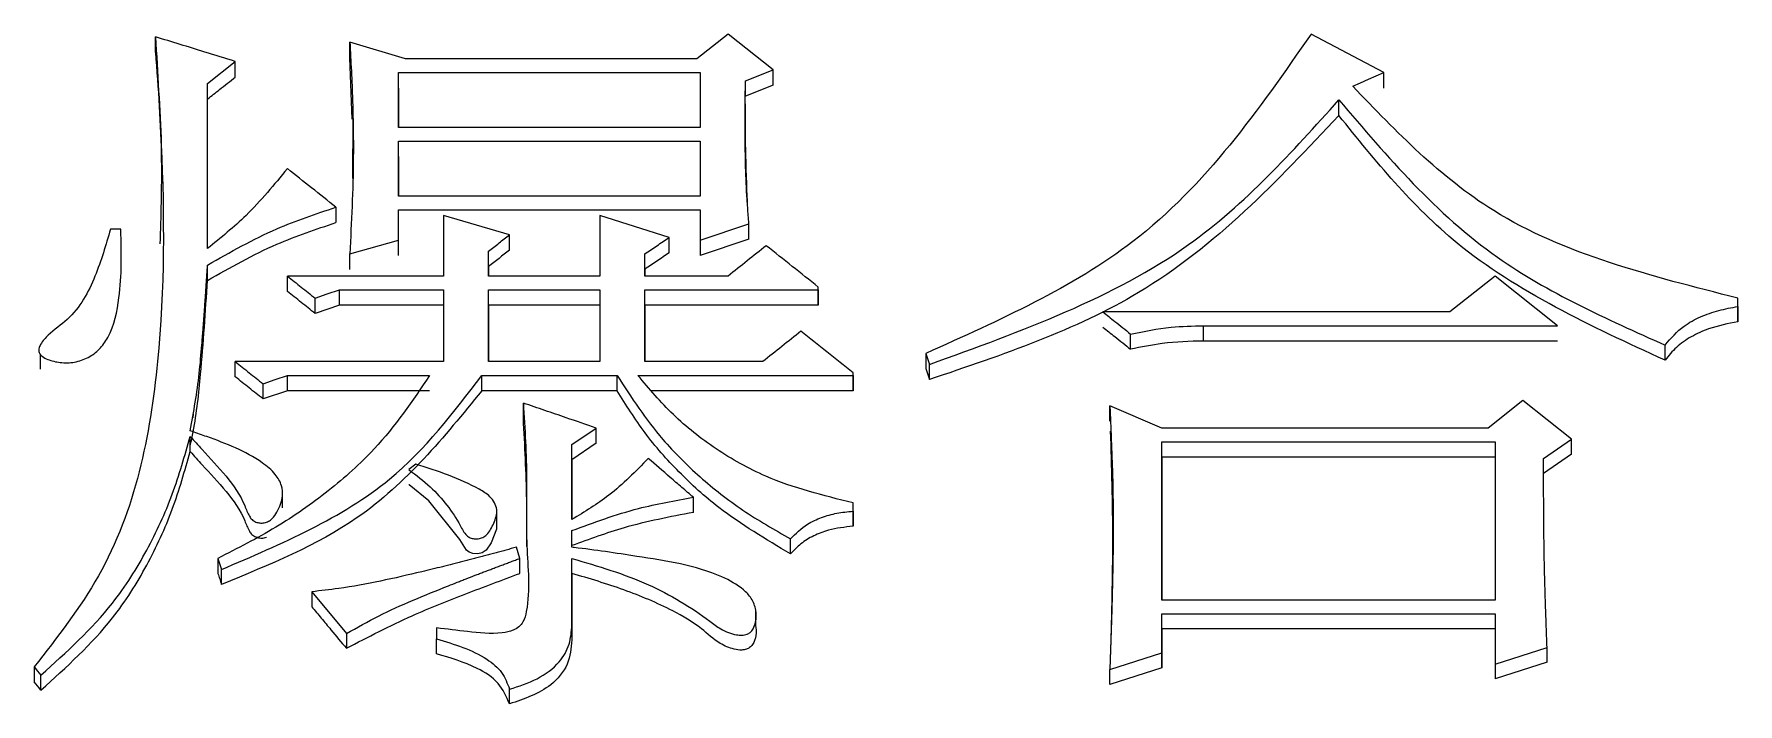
# Model space of a CAD drawing. Header units: millimetres. Extents: x 2180 to 4616, y 795 to 2518.
# Drawn here: x 2636.13 to 2641.45, y 2249.25 to 2251.34 of the extents above; entities that cross this region are included whole.
import ezdxf

# ---------------------------------------------------------------- set-up
doc = ezdxf.new("R2010")
doc.units = ezdxf.units.MM

msp = doc.modelspace()

# ---------------------------------------------------------------- linework, layer by layer
at = {"color": 7, "linetype": 'Continuous', "lineweight": 25}
for p, q in [((2636.5127, 2251.2782), (2636.5127, 2251.327)), ((2638.2976, 2251.3356), (2638.2003, 2251.2586)), ((2638.4382, 2251.2244), (2638.2976, 2251.3356)), ((2640.3421, 2251.2158), (2640.1149, 2251.3356)), ((2637.2916, 2251.2586), (2637.1185, 2251.3099)), ((2637.1185, 2251.2612), (2637.1185, 2251.3099)), ((2637.1256, 2251.0701), (2637.1185, 2251.2612)), ((2636.675, 2251.1816), (2636.7616, 2251.2501)), ((2636.7616, 2251.2014), (2636.7616, 2251.2501)), ((2637.27, 2251.2158), (2638.2111, 2251.2158)), ((2637.27, 2251.0446), (2637.27, 2251.2158)), ((2637.27, 2251.1672), (2637.27, 2251.2158)), ((2638.2111, 2251.2158), (2638.2111, 2251.0446)), ((2638.3517, 2251.1902), (2638.4382, 2251.2244)), ((2638.4382, 2251.1758), (2638.4382, 2251.2244)), ((2640.3421, 2251.1672), (2640.3421, 2251.2158)), ((2636.675, 2250.6671), (2636.675, 2251.1816)), ((2636.675, 2251.133), (2636.675, 2251.1816)), ((2637.27, 2251.1672), (2637.27, 2251.0446)), ((2638.3517, 2251.1416), (2638.3517, 2251.1902)), ((2638.4382, 2251.1758), (2638.3517, 2251.1416)), ((2636.675, 2250.6717), (2636.675, 2251.133)), ((2640.2014, 2251.0818), (2640.2014, 2251.1303)), ((2637.1274, 2251.0717), (2637.1271, 2250.8856)), ((2638.2111, 2251.0446), (2637.27, 2251.0446)), ((2637.27, 2251.0018), (2638.2111, 2251.0018)), ((2637.27, 2250.8302), (2637.27, 2251.0018)), ((2637.27, 2250.9534), (2637.27, 2251.0018)), ((2638.2111, 2251.0018), (2638.2111, 2250.8302)), ((2637.27, 2250.9534), (2637.27, 2250.8302)), ((2637.0753, 2250.7959), (2637.0753, 2250.7478)), ((2638.2111, 2250.8302), (2637.27, 2250.8302)), ((2637.27, 2250.6928), (2637.27, 2250.7873)), ((2637.27, 2250.7873), (2638.2111, 2250.7873)), ((2637.27, 2250.7392), (2637.27, 2250.7873)), ((2638.2111, 2250.7873), (2638.2111, 2250.6928)), ((2637.4106, 2250.7701), (2637.4106, 2250.5811)), ((2637.8974, 2250.7701), (2637.8974, 2250.5811)), ((2638.2111, 2250.6928), (2638.3625, 2250.7444)), ((2638.3625, 2250.6964), (2638.3625, 2250.7444)), ((2636.4046, 2250.7272), (2636.3721, 2250.7272)), ((2637.1185, 2250.6499), (2637.27, 2250.6928)), ((2637.27, 2250.6449), (2637.27, 2250.6928)), ((2637.6161, 2250.662), (2637.6161, 2250.71)), ((2638.1137, 2250.6535), (2638.1137, 2250.7014)), ((2638.3625, 2250.6964), (2638.2111, 2250.6449)), ((2638.2111, 2250.6928), (2638.2111, 2250.6449)), ((2636.4064, 2250.6468), (2636.4064, 2250.6471)), ((2637.1185, 2250.602), (2637.1185, 2250.6499)), ((2637.5512, 2250.5811), (2637.5512, 2250.6585)), ((2637.5512, 2250.6106), (2637.5512, 2250.6585)), ((2638.038, 2250.5811), (2638.038, 2250.6499)), ((2638.038, 2250.602), (2638.038, 2250.6499)), ((2636.675, 2250.5676), (2636.675, 2250.6155)), ((2637.4106, 2250.5811), (2636.9238, 2250.5811)), ((2637.5512, 2250.6106), (2637.5512, 2250.5811)), ((2637.8974, 2250.5811), (2637.5512, 2250.5811)), ((2638.038, 2250.602), (2638.038, 2250.5811)), ((2638.2976, 2250.5811), (2638.038, 2250.5811)), ((2640.6883, 2250.5811), (2640.5476, 2250.4693)), ((2640.883, 2250.4262), (2640.6883, 2250.5811)), ((2637.0861, 2250.5381), (2637.4106, 2250.5381)), ((2637.0861, 2250.4903), (2637.0861, 2250.5381)), ((2637.4106, 2250.5381), (2637.4106, 2250.3142)), ((2637.5512, 2250.5381), (2637.8974, 2250.5381)), ((2637.5512, 2250.3142), (2637.5512, 2250.5381)), ((2637.5512, 2250.4903), (2637.5512, 2250.5381)), ((2637.8974, 2250.5381), (2637.8974, 2250.3142)), ((2638.038, 2250.5381), (2638.5789, 2250.5381)), ((2638.038, 2250.3142), (2638.038, 2250.5381)), ((2638.038, 2250.4903), (2638.038, 2250.5381)), ((2638.5789, 2250.5381), (2638.5789, 2250.5467)), ((2638.5789, 2250.4989), (2638.5789, 2250.5467)), ((2638.5789, 2250.5381), (2638.5789, 2250.4903)), ((2637.0104, 2250.4646), (2637.0104, 2250.5123)), ((2637.0861, 2250.4903), (2637.0104, 2250.4646)), ((2637.4106, 2250.4903), (2637.0861, 2250.4903)), ((2637.5512, 2250.4903), (2637.5512, 2250.3142)), ((2637.8974, 2250.4903), (2637.5512, 2250.4903)), ((2638.038, 2250.4903), (2638.038, 2250.3142)), ((2638.5789, 2250.4903), (2638.038, 2250.4903)), ((2638.5789, 2250.4903), (2638.5789, 2250.4989)), ((2640.5476, 2250.4693), (2639.4659, 2250.4692)), ((2641.4455, 2250.4865), (2641.4455, 2250.5123)), ((2641.4455, 2250.4646), (2641.4455, 2250.5123)), ((2641.4455, 2250.4865), (2641.4455, 2250.4388)), ((2639.7796, 2250.4262), (2640.883, 2250.4262)), ((2639.7796, 2250.3786), (2639.7796, 2250.4262)), ((2639.5525, 2250.3528), (2639.5525, 2250.4004)), ((2640.883, 2250.3786), (2639.7796, 2250.3786)), ((2641.2183, 2250.3184), (2641.2183, 2250.3659)), ((2636.1529, 2250.3382), (2636.1529, 2250.2904)), ((2637.4106, 2250.3142), (2636.7616, 2250.3142)), ((2637.8974, 2250.3142), (2637.5512, 2250.3142)), ((2638.4058, 2250.3142), (2638.038, 2250.3142)), ((2638.9142, 2250.3401), (2638.925, 2250.3056)), ((2638.9142, 2250.3401), (2638.9142, 2250.2926)), ((2638.925, 2250.2581), (2638.925, 2250.3056)), ((2636.9238, 2250.2711), (2637.3673, 2250.2711)), ((2637.5296, 2250.2711), (2637.9515, 2250.2711)), ((2637.5296, 2250.2237), (2637.5296, 2250.2711)), ((2637.9515, 2250.2237), (2637.9515, 2250.2711)), ((2638.0164, 2250.2711), (2638.6871, 2250.2711)), ((2638.6871, 2250.2711), (2638.6871, 2250.2797)), ((2638.6871, 2250.2323), (2638.6871, 2250.2797)), ((2638.6871, 2250.2711), (2638.6871, 2250.2237)), ((2638.9142, 2250.2926), (2638.925, 2250.2581)), ((2636.8481, 2250.1979), (2636.8481, 2250.2452)), ((2636.9238, 2250.2237), (2636.8481, 2250.1979)), ((2637.3673, 2250.2237), (2636.9238, 2250.2237)), ((2637.9515, 2250.2237), (2637.5296, 2250.2237)), ((2638.6871, 2250.2237), (2638.0594, 2250.2237)), ((2638.6871, 2250.2237), (2638.6871, 2250.2323)), ((2637.6594, 2250.1376), (2637.6594, 2250.1849)), ((2639.6498, 2250.1072), (2639.4875, 2250.1763)), ((2639.4875, 2250.129), (2639.4875, 2250.1763)), ((2640.7748, 2250.1935), (2640.6666, 2250.1072)), ((2640.9262, 2250.0727), (2640.7748, 2250.1935)), ((2637.8109, 2250.0554), (2637.8866, 2250.1072)), ((2637.8866, 2250.06), (2637.8866, 2250.1072)), ((2640.6666, 2250.1072), (2639.6498, 2250.1072)), ((2636.6209, 2250.0342), (2636.6209, 2250.0813)), ((2637.8866, 2250.06), (2637.8109, 2250.0083)), ((2637.8109, 2249.8221), (2637.8109, 2250.0554)), ((2637.8109, 2250.0083), (2637.8109, 2250.0554)), ((2639.6498, 2250.064), (2640.6883, 2250.064)), ((2639.6498, 2249.5709), (2639.6498, 2250.064)), ((2639.6498, 2250.0169), (2639.6498, 2250.064)), ((2640.6883, 2250.064), (2640.6883, 2249.5709)), ((2640.8397, 2250.0122), (2640.9262, 2250.0727)), ((2640.9262, 2250.0255), (2640.9262, 2250.0727)), ((2637.3241, 2249.995), (2637.3025, 2249.9777)), ((2637.8109, 2250.0083), (2637.8109, 2249.8221)), ((2639.6498, 2250.0169), (2639.6498, 2249.5709)), ((2640.6883, 2250.0169), (2639.6498, 2250.0169)), ((2640.9262, 2250.0255), (2640.8398, 2249.9652)), ((2636.9088, 2249.858), (2636.9088, 2249.9052)), ((2638.1895, 2249.8443), (2638.1895, 2249.8912)), ((2637.5764, 2249.7935), (2637.5764, 2249.8406)), ((2638.6871, 2249.848), (2638.6871, 2249.8739)), ((2638.6871, 2249.848), (2638.6871, 2249.8011)), ((2637.8109, 2249.7354), (2637.8109, 2249.7874)), ((2637.8109, 2249.7406), (2637.8109, 2249.7874)), ((2637.6486, 2249.7008), (2637.6378, 2249.7355)), ((2638.4924, 2249.7147), (2638.4924, 2249.7615)), ((2636.7075, 2249.7008), (2636.7183, 2249.6662)), ((2637.6486, 2249.6542), (2637.6486, 2249.7008)), ((2637.8109, 2249.4928), (2637.8109, 2249.7006)), ((2637.8109, 2249.6539), (2637.8109, 2249.7006)), ((2636.7183, 2249.6196), (2636.7183, 2249.6662)), ((2637.8109, 2249.6539), (2637.8109, 2249.4464)), ((2636.9996, 2249.5969), (2637.1077, 2249.4668)), ((2636.9996, 2249.5969), (2636.9996, 2249.5503)), ((2640.6883, 2249.5709), (2639.6498, 2249.5709)), ((2638.3843, 2249.4905), (2638.3843, 2249.5373)), ((2639.6498, 2249.4061), (2639.6498, 2249.5275)), ((2639.6498, 2249.5275), (2640.6883, 2249.5275)), ((2639.6498, 2249.4811), (2639.6498, 2249.5275)), ((2640.6883, 2249.5275), (2640.6883, 2249.3714)), ((2637.1077, 2249.4668), (2637.1077, 2249.4204)), ((2637.389, 2249.4841), (2637.389, 2249.4495)), ((2637.8109, 2249.4928), (2637.8109, 2249.4464)), ((2639.6498, 2249.4811), (2639.6498, 2249.3598)), ((2640.6883, 2249.4811), (2639.6498, 2249.4811)), ((2637.389, 2249.4031), (2637.389, 2249.4495)), ((2639.4875, 2249.354), (2639.6498, 2249.4061)), ((2639.6498, 2249.3598), (2639.6498, 2249.4061)), ((2640.6883, 2249.3714), (2640.8505, 2249.4234)), ((2640.8505, 2249.3771), (2640.8505, 2249.4234)), ((2636.1343, 2249.3625), (2636.1343, 2249.3163)), ((2639.6498, 2249.3598), (2639.4875, 2249.3078)), ((2639.4875, 2249.3078), (2639.4875, 2249.354)), ((2640.8505, 2249.3771), (2640.6883, 2249.3251)), ((2640.6883, 2249.3714), (2640.6883, 2249.3251)), ((2636.1558, 2249.2904), (2636.1558, 2249.3366)), ((2637.6162, 2249.2471), (2637.6162, 2249.2932))]:
    msp.add_line(p, q, dxfattribs=at)
at = {"color": 7, "linetype": 'Continuous', "lineweight": 25, "flags": 128}
for points in [[(2638.2003, 2251.2586), (2637.7459, 2251.2586), (2637.2916, 2251.2586)], [(2640.2447, 2251.1731), (2640.2691, 2251.1838), (2640.2934, 2251.1945), (2640.3178, 2251.2051), (2640.3421, 2251.2158)], [(2637.6161, 2250.71), (2637.5134, 2250.7401), (2637.4106, 2250.7701)], [(2638.1137, 2250.7014), (2638.0056, 2250.7358), (2637.8974, 2250.7701)], [(2636.9238, 2250.5333), (2636.9238, 2250.5454), (2636.9238, 2250.5574), (2636.9238, 2250.5811)], [(2637.0104, 2250.5123), (2637.0482, 2250.5252), (2637.0861, 2250.5381)], [(2641.4455, 2250.4388), (2641.4455, 2250.4532), (2641.4455, 2250.4646)], [(2636.7616, 2250.2667), (2636.7616, 2250.2787), (2636.7616, 2250.2907), (2636.7616, 2250.3142)], [(2636.8481, 2250.2452), (2636.886, 2250.2582), (2636.9238, 2250.2711)], [(2636.9238, 2250.2237), (2636.9238, 2250.243), (2636.9238, 2250.257), (2636.9238, 2250.2711)], [(2637.5761, 2249.7935), (2637.5762, 2249.7918), (2637.5596, 2249.749), (2637.5435, 2249.7263), (2637.5315, 2249.7186), (2637.5173, 2249.715), (2637.5021, 2249.7157), (2637.4909, 2249.7198), (2637.4817, 2249.7269), (2637.4611, 2249.7593), (2637.3653, 2249.88), (2637.3031, 2249.9302), (2637.3025, 2249.9307), (2637.3025, 2249.9307)], [(2638.6871, 2249.8271), (2638.6871, 2249.8427), (2638.6871, 2249.8739)], [(2638.6871, 2249.8011), (2638.6871, 2249.8099), (2638.6871, 2249.8156), (2638.6871, 2249.8213), (2638.6871, 2249.8271)], [(2636.7075, 2249.7008), (2636.7075, 2249.6816), (2636.7075, 2249.6679), (2636.7075, 2249.6542)], [(2636.1343, 2249.3626), (2636.145, 2249.3496), (2636.1558, 2249.3366)], [(2636.1558, 2249.2904), (2636.1504, 2249.2969), (2636.145, 2249.3034), (2636.1343, 2249.3163)]]:
    msp.add_lwpolyline(points, dxfattribs=at)
at = {"color": 7, "linetype": 'Continuous', "lineweight": 25}
for points, knots in [([(2636.5127, 2251.327), (2636.5195, 2251.2149), (2636.5397, 2250.8788), (2636.5425, 2250.3153), (2636.4278, 2249.7376), (2636.2065, 2249.4548), (2636.1343, 2249.3625)], [0, 0, 0, 0, 0.166548, 0.499383, 0.836688, 1, 1, 1, 1]), ([(2636.7616, 2251.2501), (2636.7298, 2251.2599), (2636.6725, 2251.2776), (2636.5895, 2251.3033), (2636.5383, 2251.3191), (2636.5127, 2251.327)], [0, 0, 0, 0, 0.382595, 0.691297, 1, 1, 1, 1]), ([(2640.1149, 2251.3356), (2639.9511, 2251.0998), (2639.6528, 2250.6707), (2639.1436, 2250.4428), (2638.9142, 2250.3401)], [0, 0, 0, 0, 0.549466, 1, 1, 1, 1]), ([(2636.5127, 2251.2782), (2636.521, 2251.1663), (2636.5358, 2250.968), (2636.5292, 2250.7682), (2636.5263, 2250.6812)], [0, 0, 0, 0, 0.564585, 1, 1, 1, 1]), ([(2637.1185, 2251.3099), (2637.1218, 2251.2499), (2637.1283, 2251.1298), (2637.1313, 2250.9097), (2637.1235, 2250.7496), (2637.1185, 2250.6499)], [0, 0, 0, 0, 0.273667, 0.547376, 1, 1, 1, 1]), ([(2636.675, 2251.133), (2636.6875, 2251.1429), (2636.7082, 2251.1592), (2636.737, 2251.182), (2636.7534, 2251.1949), (2636.7616, 2251.2014)], [0, 0, 0, 0, 0.432906, 0.716452, 1, 1, 1, 1]), ([(2638.3625, 2250.7444), (2638.3612, 2250.7612), (2638.3592, 2250.7864), (2638.3552, 2250.8452), (2638.3532, 2250.8915), (2638.352, 2250.9336), (2638.3518, 2250.9462), (2638.3515, 2250.9588), (2638.3513, 2250.9714), (2638.3511, 2250.9882), (2638.3509, 2251.005), (2638.3508, 2251.0218), (2638.3507, 2251.0344), (2638.3507, 2251.0471), (2638.3507, 2251.0597), (2638.3508, 2251.0723), (2638.3508, 2251.0828), (2638.3508, 2251.0912), (2638.3509, 2251.0975), (2638.3509, 2251.1038), (2638.351, 2251.1101), (2638.351, 2251.1164), (2638.3511, 2251.1227), (2638.3511, 2251.129), (2638.3512, 2251.1374), (2638.3513, 2251.1458), (2638.3513, 2251.1542), (2638.3514, 2251.1604), (2638.3515, 2251.1667), (2638.3515, 2251.173), (2638.3516, 2251.1808), (2638.3517, 2251.1866), (2638.3517, 2251.1902)], [0, 0, 0, 0, 0.113118, 0.169677, 0.395941, 0.424221, 0.4525, 0.480779, 0.509059, 0.537338, 0.593897, 0.622177, 0.650456, 0.678735, 0.707015, 0.735294, 0.763573, 0.777713, 0.791853, 0.805993, 0.820132, 0.834272, 0.848412, 0.862551, 0.876691, 0.90497, 0.91911, 0.93325, 0.947389, 0.961529, 0.975669, 1, 1, 1, 1]), ([(2641.4455, 2250.5123), (2641.1745, 2250.5806), (2640.6977, 2250.7008), (2640.3813, 2251.0307), (2640.2447, 2251.1731)], [0, 0, 0, 0, 0.568428, 1, 1, 1, 1]), ([(2638.3581, 2250.8078), (2638.3582, 2250.8078), (2638.3582, 2250.8079), (2638.3582, 2250.81), (2638.3563, 2250.8527), (2638.3524, 2250.9529), (2638.3517, 2251.0451), (2638.3516, 2251.0948), (2638.3516, 2251.1125), (2638.3516, 2251.1187), (2638.3516, 2251.1184), (2638.3515, 2251.1182)], [0, 0, 0, 0, 0.006691, 0.017606, 0.043784, 0.513826, 0.728841, 0.873761, 0.909014, 0.944697, 1, 1, 1, 1]), ([(2638.925, 2250.3056), (2639.2127, 2250.4095), (2639.7196, 2250.5926), (2640.0559, 2250.9679), (2640.2014, 2251.1303)], [0, 0, 0, 0, 0.567325, 1, 1, 1, 1]), ([(2640.2015, 2251.1303), (2640.3529, 2250.9526), (2640.6275, 2250.6304), (2641.0353, 2250.4479), (2641.2183, 2250.3659)], [0, 0, 0, 0, 0.551247, 1, 1, 1, 1]), ([(2640.2014, 2251.0818), (2640.0097, 2250.8777), (2639.6619, 2250.5076), (2639.1533, 2250.3354), (2638.925, 2250.2581)], [0, 0, 0, 0, 0.5512685, 1, 1, 1, 1]), ([(2641.2183, 2250.3184), (2640.987, 2250.4252), (2640.5797, 2250.6132), (2640.3156, 2250.9404), (2640.2015, 2251.0818)], [0, 0, 0, 0, 0.5679506, 1, 1, 1, 1]), ([(2636.9238, 2250.916), (2636.8828, 2250.8659), (2636.8092, 2250.7757), (2636.7163, 2250.7004), (2636.675, 2250.667)], [0, 0, 0, 0, 0.556387, 1, 1, 1, 1]), ([(2637.0753, 2250.7959), (2637.05, 2250.8159), (2636.9995, 2250.856), (2636.9491, 2250.896), (2636.9238, 2250.916)], [0, 0, 0, 0, 0.4999967, 1, 1, 1, 1]), ([(2636.675, 2250.6155), (2636.7456, 2250.6557), (2636.8722, 2250.7278), (2637.013, 2250.775), (2637.0753, 2250.7959)], [0, 0, 0, 0, 0.5578888, 1, 1, 1, 1]), ([(2636.675, 2250.5676), (2636.7456, 2250.6078), (2636.8722, 2250.6798), (2637.013, 2250.727), (2637.0753, 2250.7478)], [0, 0, 0, 0, 0.557853, 1, 1, 1, 1]), ([(2636.3721, 2250.7272), (2636.358, 2250.678), (2636.3296, 2250.5793), (2636.2657, 2250.4605), (2636.1863, 2250.4071), (2636.1572, 2250.3751), (2636.1492, 2250.3567), (2636.1487, 2250.3463), (2636.1522, 2250.3378), (2636.1614, 2250.3286), (2636.1824, 2250.3178), (2636.2167, 2250.3099), (2636.2612, 2250.3106), (2636.3038, 2250.3255), (2636.3403, 2250.3524), (2636.3816, 2250.4136), (2636.4081, 2250.5415), (2636.4071, 2250.655), (2636.4046, 2250.7261), (2636.4046, 2250.7272)], [0, 0, 0, 0, 0.151237, 0.303887, 0.374012, 0.409203, 0.423454, 0.431523, 0.439658, 0.449578, 0.466985, 0.502292, 0.540771, 0.580872, 0.619436, 0.662511, 0.788748, 0.996835, 1, 1, 1, 1]), ([(2637.5512, 2250.6585), (2637.5621, 2250.6671), (2637.5837, 2250.6842), (2637.6053, 2250.7014), (2637.6161, 2250.71)], [0, 0, 0, 0, 0.500001, 1, 1, 1, 1]), ([(2638.038, 2250.6499), (2638.0506, 2250.6585), (2638.0759, 2250.6757), (2638.1011, 2250.6928), (2638.1137, 2250.7014)], [0, 0, 0, 0, 0.500001, 1, 1, 1, 1]), ([(2637.6161, 2250.662), (2637.6053, 2250.6535), (2637.5837, 2250.6363), (2637.5621, 2250.6191), (2637.5512, 2250.6106)], [0, 0, 0, 0, 0.499997, 1, 1, 1, 1]), ([(2638.1137, 2250.6535), (2638.1011, 2250.6449), (2638.0759, 2250.6277), (2638.0506, 2250.6106), (2638.038, 2250.602)], [0, 0, 0, 0, 0.499997, 1, 1, 1, 1]), ([(2638.4166, 2250.6757), (2638.3968, 2250.6599), (2638.3571, 2250.6284), (2638.3175, 2250.5969), (2638.2976, 2250.5811)], [0, 0, 0, 0, 0.500001, 1, 1, 1, 1]), ([(2638.5789, 2250.5467), (2638.5518, 2250.5682), (2638.4977, 2250.6112), (2638.4437, 2250.6542), (2638.4166, 2250.6757)], [0, 0, 0, 0, 0.5, 1, 1, 1, 1]), ([(2636.621, 2250.0986), (2636.6317, 2250.158), (2636.6478, 2250.2471), (2636.6554, 2250.3444), (2636.6588, 2250.3855), (2636.66, 2250.4004), (2636.6609, 2250.4117), (2636.6618, 2250.4229), (2636.6626, 2250.4341), (2636.6633, 2250.4434), (2636.664, 2250.4528), (2636.6645, 2250.4602), (2636.6651, 2250.4677), (2636.6656, 2250.4752), (2636.6661, 2250.4826), (2636.6668, 2250.492), (2636.6673, 2250.4995), (2636.6679, 2250.5088), (2636.6685, 2250.5163), (2636.669, 2250.5237), (2636.6695, 2250.5312), (2636.67, 2250.5387), (2636.6706, 2250.548), (2636.6711, 2250.5555), (2636.6717, 2250.5648), (2636.6722, 2250.5723), (2636.6728, 2250.5816), (2636.6733, 2250.5891), (2636.6738, 2250.5966), (2636.6743, 2250.6047), (2636.6747, 2250.611), (2636.675, 2250.6155)], [0, 0, 0, 0, 0.346641, 0.519778, 0.563061, 0.584702, 0.606343, 0.627984, 0.649626, 0.671267, 0.682088, 0.703729, 0.714549, 0.72537, 0.747011, 0.757832, 0.779473, 0.790294, 0.811935, 0.822756, 0.833576, 0.855218, 0.866038, 0.88768, 0.8985, 0.920141, 0.930962, 0.952603, 0.963424, 0.974245, 1, 1, 1, 1]), ([(2636.9238, 2250.5811), (2636.9383, 2250.5696), (2636.9671, 2250.5467), (2636.9959, 2250.5237), (2637.0104, 2250.5123)], [0, 0, 0, 0, 0.499999, 1, 1, 1, 1]), ([(2636.621, 2250.0514), (2636.6241, 2250.0662), (2636.6399, 2250.1401), (2636.6533, 2250.2638), (2636.6654, 2250.4213), (2636.6718, 2250.5188), (2636.675, 2250.5676)], [0, 0, 0, 0, 0.086672, 0.433942, 0.716948, 1, 1, 1, 1]), ([(2637.0104, 2250.4646), (2636.9959, 2250.476), (2636.9671, 2250.4989), (2636.9383, 2250.5218), (2636.9238, 2250.5333)], [0, 0, 0, 0, 0.5, 1, 1, 1, 1]), ([(2639.4659, 2250.4692), (2639.4783, 2250.4594), (2639.4989, 2250.443), (2639.5277, 2250.4201), (2639.5442, 2250.4069), (2639.5524, 2250.4004)], [0, 0, 0, 0, 0.428307, 0.714154, 1, 1, 1, 1]), ([(2641.2183, 2250.3659), (2641.2367, 2250.3872), (2641.2674, 2250.4226), (2641.3283, 2250.4553), (2641.3852, 2250.475), (2641.4253, 2250.4826), (2641.4455, 2250.4865)], [0, 0, 0, 0, 0.329917, 0.550134, 0.774051, 1, 1, 1, 1]), ([(2639.4659, 2250.4216), (2639.4783, 2250.4118), (2639.4989, 2250.3954), (2639.5277, 2250.3725), (2639.5442, 2250.3593), (2639.5525, 2250.3528)], [0, 0, 0, 0, 0.4285576, 0.7142788, 1, 1, 1, 1]), ([(2639.5524, 2250.4004), (2639.5943, 2250.4088), (2639.6691, 2250.4239), (2639.7458, 2250.4255), (2639.7796, 2250.4262)], [0, 0, 0, 0, 0.5590432, 1, 1, 1, 1]), ([(2641.4455, 2250.4388), (2641.4144, 2250.4326), (2641.3635, 2250.4226), (2641.2996, 2250.3931), (2641.2519, 2250.3609), (2641.2294, 2250.3325), (2641.2183, 2250.3184)], [0, 0, 0, 0, 0.34797, 0.569793, 0.78749, 1, 1, 1, 1]), ([(2638.5248, 2250.409), (2638.505, 2250.3932), (2638.4653, 2250.3616), (2638.4256, 2250.33), (2638.4058, 2250.3142)], [0, 0, 0, 0, 0.500001, 1, 1, 1, 1]), ([(2638.6871, 2250.2797), (2638.66, 2250.3013), (2638.6059, 2250.3444), (2638.5518, 2250.3874), (2638.5248, 2250.409)], [0, 0, 0, 0, 0.4999997, 1, 1, 1, 1]), ([(2639.7796, 2250.3786), (2639.7366, 2250.3774), (2639.6598, 2250.3752), (2639.5852, 2250.3596), (2639.5524, 2250.3528)], [0, 0, 0, 0, 0.560892, 1, 1, 1, 1]), ([(2636.7616, 2250.3142), (2636.776, 2250.3027), (2636.8048, 2250.2797), (2636.8337, 2250.2567), (2636.8481, 2250.2452)], [0, 0, 0, 0, 0.499999, 1, 1, 1, 1]), ([(2637.3673, 2250.2711), (2637.3138, 2250.1921), (2637.2249, 2250.0609), (2637.0534, 2249.9085), (2636.8896, 2249.7939), (2636.7684, 2249.732), (2636.7075, 2249.7008)], [0, 0, 0, 0, 0.333002, 0.552476, 0.774971, 1, 1, 1, 1]), ([(2636.7183, 2249.6662), (2636.9068, 2249.7466), (2637.2382, 2249.8879), (2637.4418, 2250.1556), (2637.5296, 2250.2711)], [0, 0, 0, 0, 0.568507, 1, 1, 1, 1]), ([(2636.8481, 2250.1979), (2636.8337, 2250.2094), (2636.8048, 2250.2323), (2636.776, 2250.2553), (2636.7616, 2250.2667)], [0, 0, 0, 0, 0.5, 1, 1, 1, 1]), ([(2637.9515, 2250.2711), (2637.9961, 2250.2028), (2638.0699, 2250.0896), (2638.2084, 2249.9527), (2638.3415, 2249.8477), (2638.4419, 2249.7903), (2638.4924, 2249.7615)], [0, 0, 0, 0, 0.333809, 0.553089, 0.775219, 1, 1, 1, 1]), ([(2638.6871, 2249.8739), (2638.5942, 2249.897), (2638.4422, 2249.9347), (2638.258, 2250.0387), (2638.1231, 2250.1452), (2638.0518, 2250.2294), (2638.0164, 2250.2711)], [0, 0, 0, 0, 0.347456, 0.568585, 0.785979, 1, 1, 1, 1]), ([(2637.5296, 2250.2237), (2637.4122, 2250.0789), (2637.199, 2249.8159), (2636.8674, 2249.6805), (2636.7183, 2249.6196)], [0, 0, 0, 0, 0.550322, 1, 1, 1, 1]), ([(2638.4924, 2249.7147), (2638.4154, 2249.7604), (2638.2894, 2249.8351), (2638.1425, 2249.9679), (2638.0354, 2250.09), (2637.9794, 2250.1793), (2637.9515, 2250.2237)], [0, 0, 0, 0, 0.346062, 0.56664, 0.784508, 1, 1, 1, 1]), ([(2636.6296, 2250.1405), (2636.6296, 2250.1405), (2636.6296, 2250.1404), (2636.6297, 2250.1408), (2636.6299, 2250.142), (2636.6305, 2250.1452), (2636.6312, 2250.1486), (2636.6316, 2250.1506)], [0, 0, 0, 0, 0.025297, 0.141451, 0.270493, 0.58461, 1, 1, 1, 1]), ([(2637.6594, 2250.1849), (2637.6642, 2250.1049), (2637.6732, 2249.9569), (2637.6648, 2249.7406), (2637.6829, 2249.5921), (2637.6622, 2249.5066), (2637.6462, 2249.4863), (2637.6239, 2249.4737), (2637.5696, 2249.4628), (2637.489, 2249.4722), (2637.4212, 2249.4802), (2637.389, 2249.4841)], [0, 0, 0, 0, 0.257644, 0.476383, 0.695117, 0.731864, 0.752184, 0.772582, 0.805413, 0.907666, 1, 1, 1, 1]), ([(2637.8866, 2250.1072), (2637.8552, 2250.1179), (2637.8016, 2250.1363), (2637.7259, 2250.1621), (2637.6816, 2250.1773), (2637.6594, 2250.1849)], [0, 0, 0, 0, 0.414509, 0.7072526, 1, 1, 1, 1]), ([(2639.4875, 2250.1763), (2639.488, 2250.1681), (2639.4886, 2250.1558), (2639.4895, 2250.1354), (2639.4903, 2250.115), (2639.4911, 2250.0946), (2639.4918, 2250.0741), (2639.4925, 2250.0578), (2639.4931, 2250.0414), (2639.4936, 2250.0292), (2639.4946, 2250.0046), (2639.4977, 2249.9187), (2639.4982, 2249.8327), (2639.4979, 2249.7548), (2639.4978, 2249.7384), (2639.4976, 2249.722), (2639.4974, 2249.7056), (2639.4971, 2249.6892), (2639.4968, 2249.6728), (2639.4966, 2249.6605), (2639.4964, 2249.6502), (2639.4962, 2249.6399), (2639.496, 2249.6317), (2639.4958, 2249.6235), (2639.4956, 2249.6153), (2639.4954, 2249.6071), (2639.4952, 2249.5969), (2639.495, 2249.5887), (2639.4948, 2249.5804), (2639.4946, 2249.5722), (2639.4943, 2249.564), (2639.4941, 2249.5538), (2639.4938, 2249.5456), (2639.4936, 2249.5373), (2639.4934, 2249.5291), (2639.4931, 2249.5209), (2639.4929, 2249.5127), (2639.4926, 2249.5045), (2639.4924, 2249.4963), (2639.492, 2249.486), (2639.4918, 2249.4778), (2639.4914, 2249.4675), (2639.4912, 2249.4593), (2639.4909, 2249.4511), (2639.4906, 2249.4429), (2639.4903, 2249.4347), (2639.49, 2249.4244), (2639.4897, 2249.4162), (2639.4894, 2249.408), (2639.4891, 2249.3998), (2639.4888, 2249.3915), (2639.4886, 2249.3833), (2639.4883, 2249.3753), (2639.4879, 2249.3656), (2639.4877, 2249.3578), (2639.4875, 2249.354)], [0, 0, 0, 0, 0.029904, 0.044856, 0.07476, 0.104664, 0.119616, 0.14952, 0.164472, 0.179424, 0.194376, 0.254184, 0.493446, 0.508398, 0.538302, 0.553254, 0.568206, 0.59811, 0.613062, 0.628014, 0.642966, 0.650442, 0.665394, 0.67287, 0.680346, 0.695298, 0.702774, 0.717726, 0.725202, 0.732678, 0.74763, 0.755106, 0.770057, 0.777533, 0.785009, 0.799961, 0.807437, 0.814913, 0.829865, 0.837341, 0.852293, 0.859769, 0.874721, 0.882197, 0.889673, 0.904625, 0.912101, 0.927053, 0.934529, 0.942005, 0.956957, 0.964433, 0.971909, 0.985954, 1, 1, 1, 1]), ([(2636.621, 2250.0813), (2636.6331, 2250.0675), (2636.694, 2249.9986), (2636.7728, 2249.9219), (2636.8008, 2249.8386), (2636.8131, 2249.821), (2636.8248, 2249.8138), (2636.8382, 2249.8107), (2636.8521, 2249.8112), (2636.8659, 2249.8159), (2636.8803, 2249.8269), (2636.897, 2249.8533), (2636.9107, 2249.8883), (2636.9071, 2249.9304), (2636.8858, 2249.9677), (2636.8119, 2250.0278), (2636.7183, 2250.0648), (2636.6404, 2250.0916), (2636.6232, 2250.0978), (2636.621, 2250.0986)], [0, 0, 0, 0, 0.066203, 0.331418, 0.376174, 0.392134, 0.408285, 0.422252, 0.437571, 0.454108, 0.470588, 0.499884, 0.567199, 0.607022, 0.655995, 0.720748, 0.938177, 0.991744, 1, 1, 1, 1]), ([(2637.6699, 2249.7378), (2637.6702, 2249.7864), (2637.6711, 2249.92), (2637.6639, 2250.053), (2637.6594, 2250.1376)], [0, 0, 0, 0, 0.364106, 1, 1, 1, 1]), ([(2639.489, 2250.0979), (2639.4924, 2249.9869), (2639.4975, 2249.822), (2639.4945, 2249.609), (2639.4923, 2249.5077), (2639.491, 2249.4601), (2639.4903, 2249.4357), (2639.4902, 2249.4296), (2639.49, 2249.4257)], [0, 0, 0, 0, 0.503814, 0.747752, 0.874235, 0.934549, 0.957165, 1, 1, 1, 1]), ([(2636.1558, 2249.3366), (2636.2351, 2249.4083), (2636.3648, 2249.5257), (2636.4891, 2249.7246), (2636.5697, 2249.8996), (2636.6039, 2250.0209), (2636.6209, 2250.0813)], [0, 0, 0, 0, 0.345608, 0.56562, 0.783503, 1, 1, 1, 1]), ([(2636.1558, 2249.2904), (2636.2351, 2249.362), (2636.3648, 2249.4792), (2636.4891, 2249.6779), (2636.5697, 2249.8526), (2636.6039, 2249.9738), (2636.6209, 2250.0342)], [0, 0, 0, 0, 0.345691, 0.565702, 0.783554, 1, 1, 1, 1]), ([(2636.621, 2250.0342), (2636.6331, 2250.0204), (2636.6941, 2249.9514), (2636.7726, 2249.875), (2636.8008, 2249.792), (2636.8128, 2249.7745), (2636.8244, 2249.7671), (2636.8377, 2249.764), (2636.8494, 2249.7639), (2636.8559, 2249.7664), (2636.8583, 2249.7673)], [0, 0, 0, 0, 0.148722, 0.744517, 0.842906, 0.878942, 0.915433, 0.946758, 0.981101, 1, 1, 1, 1]), ([(2637.3025, 2249.9777), (2637.3254, 2249.9602), (2637.3691, 2249.9268), (2637.4228, 2249.8675), (2637.4578, 2249.8155), (2637.4755, 2249.7771), (2637.4932, 2249.7645), (2637.5057, 2249.7613), (2637.5194, 2249.7614), (2637.5333, 2249.7652), (2637.5474, 2249.7753), (2637.5616, 2249.7978), (2637.5743, 2249.8239), (2637.5782, 2249.853), (2637.5705, 2249.8748), (2637.5533, 2249.898), (2637.5039, 2249.9277), (2637.4267, 2249.9618), (2637.3585, 2249.9839), (2637.3241, 2249.995)], [0, 0, 0, 0, 0.117411, 0.224514, 0.331514, 0.385099, 0.401502, 0.417942, 0.434593, 0.453955, 0.473463, 0.503457, 0.565822, 0.597864, 0.6299, 0.663784, 0.718184, 0.85806, 1, 1, 1, 1]), ([(2638.0488, 2250.0122), (2638.0097, 2249.9722), (2637.9392, 2249.9), (2637.8504, 2249.8461), (2637.8109, 2249.8221)], [0, 0, 0, 0, 0.555111, 1, 1, 1, 1]), ([(2638.1895, 2249.8912), (2638.1774, 2249.9016), (2638.1533, 2249.9223), (2638.1064, 2249.9627), (2638.0716, 2249.9926), (2638.0488, 2250.0122)], [0, 0, 0, 0, 0.25711, 0.51422, 1, 1, 1, 1]), ([(2640.8505, 2249.4234), (2640.8501, 2249.4355), (2640.8494, 2249.4536), (2640.8485, 2249.4777), (2640.8479, 2249.4957), (2640.8472, 2249.5138), (2640.8466, 2249.5319), (2640.846, 2249.5499), (2640.8455, 2249.565), (2640.8451, 2249.577), (2640.8448, 2249.586), (2640.8445, 2249.5951), (2640.8443, 2249.6041), (2640.844, 2249.6131), (2640.8437, 2249.6221), (2640.8435, 2249.6312), (2640.8433, 2249.6402), (2640.843, 2249.6492), (2640.8428, 2249.6583), (2640.8426, 2249.6673), (2640.8424, 2249.6763), (2640.8422, 2249.6853), (2640.842, 2249.6943), (2640.8418, 2249.7034), (2640.8417, 2249.7124), (2640.8415, 2249.7214), (2640.8414, 2249.7304), (2640.8412, 2249.7395), (2640.8411, 2249.7485), (2640.841, 2249.7575), (2640.8409, 2249.7665), (2640.8408, 2249.7755), (2640.8407, 2249.7846), (2640.8406, 2249.7936), (2640.8405, 2249.8026), (2640.8404, 2249.8116), (2640.8403, 2249.8206), (2640.8403, 2249.8296), (2640.8402, 2249.8386), (2640.8402, 2249.8477), (2640.8401, 2249.8567), (2640.84, 2249.8687), (2640.84, 2249.8807), (2640.8399, 2249.8927), (2640.8399, 2249.9017), (2640.8399, 2249.9107), (2640.8399, 2249.9198), (2640.8398, 2249.9288), (2640.8398, 2249.9378), (2640.8398, 2249.9468), (2640.8398, 2249.9558), (2640.8398, 2249.9648), (2640.8398, 2249.9723), (2640.8397, 2249.9783), (2640.8397, 2249.9828), (2640.8397, 2249.9873), (2640.8397, 2249.9918), (2640.8397, 2249.9963), (2640.8397, 2250.0008), (2640.8397, 2250.0061), (2640.8397, 2250.0099), (2640.8397, 2250.0122)], [0, 0, 0, 0, 0.061285, 0.091928, 0.12257, 0.153213, 0.183855, 0.214498, 0.24514, 0.260462, 0.275783, 0.291104, 0.306426, 0.321747, 0.337068, 0.352389, 0.367711, 0.383032, 0.398353, 0.413674, 0.428996, 0.444317, 0.459638, 0.47496, 0.490281, 0.505602, 0.520923, 0.536245, 0.551566, 0.566887, 0.582209, 0.59753, 0.612851, 0.628172, 0.643494, 0.658815, 0.674136, 0.689457, 0.704779, 0.7201, 0.735421, 0.750743, 0.781385, 0.796706, 0.812028, 0.827349, 0.84267, 0.857991, 0.873313, 0.888634, 0.903955, 0.919277, 0.934598, 0.942258, 0.949919, 0.95758, 0.96524, 0.972901, 0.980562, 0.988222, 1, 1, 1, 1]), ([(2637.8109, 2249.7874), (2637.8793, 2249.8127), (2638.0019, 2249.858), (2638.132, 2249.881), (2638.1895, 2249.8912)], [0, 0, 0, 0, 0.55855, 1, 1, 1, 1]), ([(2638.1895, 2249.8443), (2638.1167, 2249.8303), (2637.987, 2249.8055), (2637.8646, 2249.7604), (2637.8109, 2249.7406)], [0, 0, 0, 0, 0.561231, 1, 1, 1, 1]), ([(2638.4924, 2249.7615), (2638.5089, 2249.7781), (2638.5364, 2249.8058), (2638.5888, 2249.8293), (2638.6367, 2249.8432), (2638.6702, 2249.8464), (2638.6871, 2249.848)], [0, 0, 0, 0, 0.330678, 0.5509904, 0.7745699, 1, 1, 1, 1]), ([(2638.6871, 2249.8011), (2638.6611, 2249.7981), (2638.6186, 2249.7932), (2638.5641, 2249.7724), (2638.5233, 2249.7477), (2638.5026, 2249.7256), (2638.4924, 2249.7147)], [0, 0, 0, 0, 0.3471514, 0.569168, 0.7868569, 1, 1, 1, 1]), ([(2637.6378, 2249.7355), (2637.6351, 2249.7348), (2637.6298, 2249.7333), (2637.6219, 2249.7312), (2637.614, 2249.729), (2637.6034, 2249.7262), (2637.5928, 2249.7233), (2637.5822, 2249.7205), (2637.5742, 2249.7184), (2637.5636, 2249.7155), (2637.5531, 2249.7127), (2637.5425, 2249.7099), (2637.5345, 2249.7077), (2637.5239, 2249.7049), (2637.5133, 2249.7021), (2637.5, 2249.6987), (2637.4868, 2249.6952), (2637.4708, 2249.6911), (2637.4496, 2249.6856), (2637.4283, 2249.6802), (2637.391, 2249.6709), (2637.2788, 2249.644), (2637.1438, 2249.6126), (2637.0277, 2249.5999), (2636.9996, 2249.5969)], [0, 0, 0, 0, 0.012619, 0.025237, 0.037856, 0.050474, 0.075711, 0.08833, 0.100948, 0.113567, 0.138804, 0.151422, 0.164041, 0.176659, 0.201896, 0.214515, 0.239752, 0.264989, 0.290226, 0.3407, 0.365937, 0.466887, 0.870929, 1, 1, 1, 1]), ([(2637.8109, 2249.7006), (2637.892, 2249.6767), (2638.0465, 2249.6312), (2638.1939, 2249.5415), (2638.2762, 2249.4779), (2638.3117, 2249.4636), (2638.3406, 2249.4607), (2638.3556, 2249.4631), (2638.3678, 2249.4704), (2638.3779, 2249.4832), (2638.3858, 2249.5067), (2638.3862, 2249.54), (2638.3729, 2249.5759), (2638.3371, 2249.6133), (2638.2235, 2249.6757), (2638.0376, 2249.7031), (2637.8809, 2249.7276), (2637.8132, 2249.7351), (2637.8108, 2249.7353)], [0, 0, 0, 0, 0.188824, 0.359425, 0.391174, 0.431004, 0.443042, 0.4552, 0.463942, 0.475035, 0.493349, 0.52466, 0.556942, 0.585534, 0.64557, 0.848774, 0.994709, 1, 1, 1, 1]), ([(2637.1077, 2249.4668), (2637.1409, 2249.4853), (2637.2424, 2249.542), (2637.3613, 2249.5896), (2637.4487, 2249.6245), (2637.4672, 2249.6318), (2637.4857, 2249.6391), (2637.5019, 2249.6454), (2637.5159, 2249.6507), (2637.5228, 2249.6534), (2637.5321, 2249.6569), (2637.5414, 2249.6605), (2637.5507, 2249.664), (2637.5577, 2249.6667), (2637.567, 2249.6702), (2637.5763, 2249.6737), (2637.5856, 2249.6772), (2637.5926, 2249.6798), (2637.602, 2249.6833), (2637.6113, 2249.6868), (2637.6206, 2249.6903), (2637.6276, 2249.693), (2637.6369, 2249.6965), (2637.6439, 2249.6991), (2637.6486, 2249.7008)], [0, 0, 0, 0, 0.194919, 0.596792, 0.647185, 0.672381, 0.697577, 0.74797, 0.760568, 0.773166, 0.785764, 0.81096, 0.823558, 0.836156, 0.848754, 0.873951, 0.886549, 0.899147, 0.911745, 0.936941, 0.949539, 0.962137, 0.974736, 1, 1, 1, 1]), ([(2637.1077, 2249.4204), (2637.1755, 2249.4556), (2637.2961, 2249.5182), (2637.4797, 2249.5906), (2637.5923, 2249.633), (2637.6486, 2249.6542)], [0, 0, 0, 0, 0.390671, 0.695193, 1, 1, 1, 1]), ([(2638.3829, 2249.4904), (2638.3839, 2249.4856), (2638.3871, 2249.4706), (2638.3832, 2249.4502), (2638.3748, 2249.4323), (2638.3658, 2249.4224), (2638.354, 2249.4164), (2638.3371, 2249.4141), (2638.3084, 2249.4186), (2638.2624, 2249.4381), (2638.2093, 2249.4903), (2638.1091, 2249.5484), (2637.9732, 2249.6056), (2637.8651, 2249.6378), (2637.8109, 2249.6539)], [0, 0, 0, 0, 0.0232551, 0.0725697, 0.0958641, 0.1153896, 0.1319047, 0.152492, 0.1864557, 0.2535872, 0.3644277, 0.517728, 0.7576573, 1, 1, 1, 1]), ([(2636.9996, 2249.5503), (2637.0096, 2249.5384), (2637.0295, 2249.5144), (2637.0656, 2249.4711), (2637.0917, 2249.4398), (2637.1077, 2249.4204)], [0, 0, 0, 0, 0.277089, 0.554178, 1, 1, 1, 1]), ([(2637.6162, 2249.2932), (2637.6457, 2249.3025), (2637.7039, 2249.321), (2637.7707, 2249.3704), (2637.8063, 2249.432), (2637.8093, 2249.4727), (2637.8109, 2249.4928)], [0, 0, 0, 0, 0.291567, 0.574035, 0.788626, 1, 1, 1, 1]), ([(2637.389, 2249.4495), (2637.4441, 2249.4332), (2637.5201, 2249.4107), (2637.5959, 2249.3479), (2637.6095, 2249.3112), (2637.6162, 2249.2932)], [0, 0, 0, 0, 0.572071, 0.789697, 1, 1, 1, 1]), ([(2637.6162, 2249.2471), (2637.6065, 2249.2698), (2637.5867, 2249.3163), (2637.5015, 2249.37), (2637.432, 2249.3905), (2637.389, 2249.4031)], [0, 0, 0, 0, 0.267568, 0.547482, 1, 1, 1, 1]), ([(2637.8109, 2249.4464), (2637.8083, 2249.4207), (2637.8031, 2249.3686), (2637.7367, 2249.2878), (2637.6624, 2249.2627), (2637.6162, 2249.2471)], [0, 0, 0, 0, 0.2694188, 0.5458195, 1, 1, 1, 1])]:
    msp.add_open_spline(points, degree=3, knots=knots, dxfattribs=at)
msp.add_open_spline([(2636.7075, 2249.6542), (2636.7093, 2249.6484), (2636.7129, 2249.6369), (2636.7165, 2249.6254), (2636.7183, 2249.6196)], degree=3, dxfattribs=at)

doc.saveas('drawing.dxf')
